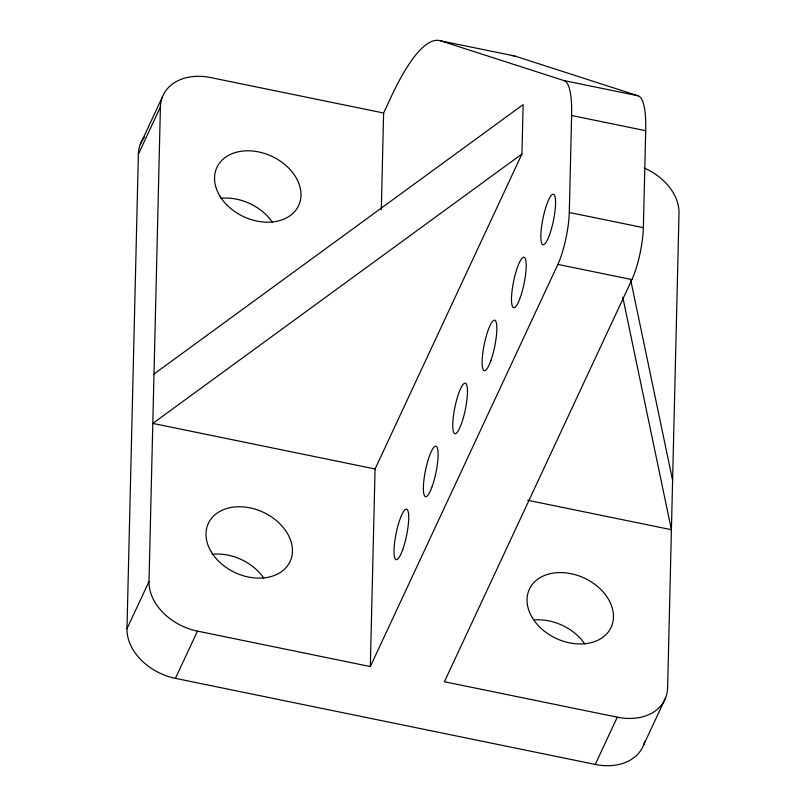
<?xml version="1.0" encoding="UTF-8"?>
<svg xmlns="http://www.w3.org/2000/svg" width="806" height="806" viewBox="0 0 806 806"><rect width="100%" height="100%" fill="white"/><g stroke="black" fill="none" stroke-linecap="round" stroke-linejoin="round"><path stroke-width="1.21" d="M644.77 741.339A51.534 38.053 25 0 1 634.806 756.995L630.453 760.008A51.534 38.053 25 0 1 595.251 764.431L175.426 678.37A51.534 38.053 25 0 1 126.985 628.72L138.38 154.218A51.534 38.053 25 0 1 144.667 136.788M126.985 628.72L149.009 581.479L160.414 106.976A51.534 38.053 25 0 1 210.749 77.588L383.616 113.021L391.071 97.052A265.506 55.03 -78.4 0 1 440.711 40.854L514.802 56.037L638.14 95.803A95.017 19.697 -78.4 0 1 645.707 130.703L643.369 227.655A37.691 7.808 -78.4 0 1 631.934 279.591L444.408 681.745L617.275 717.179A51.534 38.053 25 0 0 667.62 687.79L679.015 213.288A51.534 38.053 25 0 0 644.357 168.061M149.009 581.479A51.534 38.053 25 0 0 197.46 631.118L370.327 666.562L375.072 468.971L521.935 154.017L523.124 104.619L153.996 374.014M381.298 209.762L383.616 113.021M370.327 666.562L557.853 264.408A37.691 7.808 -78.4 0 0 569.288 212.472L571.615 115.51A95.017 19.697 -78.4 0 0 564.059 80.61L440.711 40.854M140.315 144.334L162.338 97.093M138.38 154.218L160.414 106.976M175.426 678.37L197.46 631.118M595.251 764.431L617.275 717.179M643.662 744.915L665.685 697.674M521.935 154.017L152.808 423.412L375.072 468.971M564.059 80.61L638.14 95.803M571.615 115.51L645.707 130.703M569.288 212.472L643.369 227.655M557.853 264.408L631.934 279.591M527.749 500.274L671.418 529.723L622.786 297.172M630.655 279.763L672.597 480.326M220.562 198.336A45.096 33.298 25 0 1 272.307 222.154M212.008 554.296A45.096 33.298 25 0 1 263.764 578.114M534.237 619.985A45.096 33.298 25 0 1 584.803 643.923M511.457 55.483A265.506 55.03 -78.4 0 1 514.802 56.037M219.927 196.12A45.096 33.298 25 0 0 294.784 211.464A45.096 33.298 25 0 0 258.605 151.921A45.096 33.298 25 0 0 219.927 196.12M211.374 552.07A45.096 33.298 25 0 0 286.231 567.414A45.096 33.298 25 0 0 250.051 507.881A45.096 33.298 25 0 0 211.374 552.07M532.413 617.88A45.096 33.298 25 0 0 607.271 633.224A45.096 33.298 25 0 0 571.091 573.691A45.096 33.298 25 0 0 532.413 617.88M549.662 234.465A25.772 5.34 -78.4 0 0 553.752 194.347A25.772 5.34 -78.4 0 0 541.249 229.559A25.772 5.34 -78.4 0 0 549.662 234.465M520.293 297.454A25.772 5.34 -78.4 0 0 524.384 257.346A25.772 5.34 -78.4 0 0 511.881 292.548A25.772 5.34 -78.4 0 0 520.293 297.454M490.925 360.453A25.772 5.34 -78.4 0 0 495.005 320.335A25.772 5.34 -78.4 0 0 482.512 355.537A25.772 5.34 -78.4 0 0 490.925 360.453M461.546 423.442A25.772 5.34 -78.4 0 0 465.636 383.324A25.772 5.34 -78.4 0 0 453.133 418.526A25.772 5.34 -78.4 0 0 461.546 423.442M432.177 486.431A25.772 5.34 -78.4 0 0 436.258 446.312A25.772 5.34 -78.4 0 0 423.765 481.514A25.772 5.34 -78.4 0 0 432.177 486.431M402.799 549.42A25.772 5.34 -78.4 0 0 406.889 509.311A25.772 5.34 -78.4 0 0 394.386 544.513A25.772 5.34 -78.4 0 0 402.799 549.42"/></g></svg>
